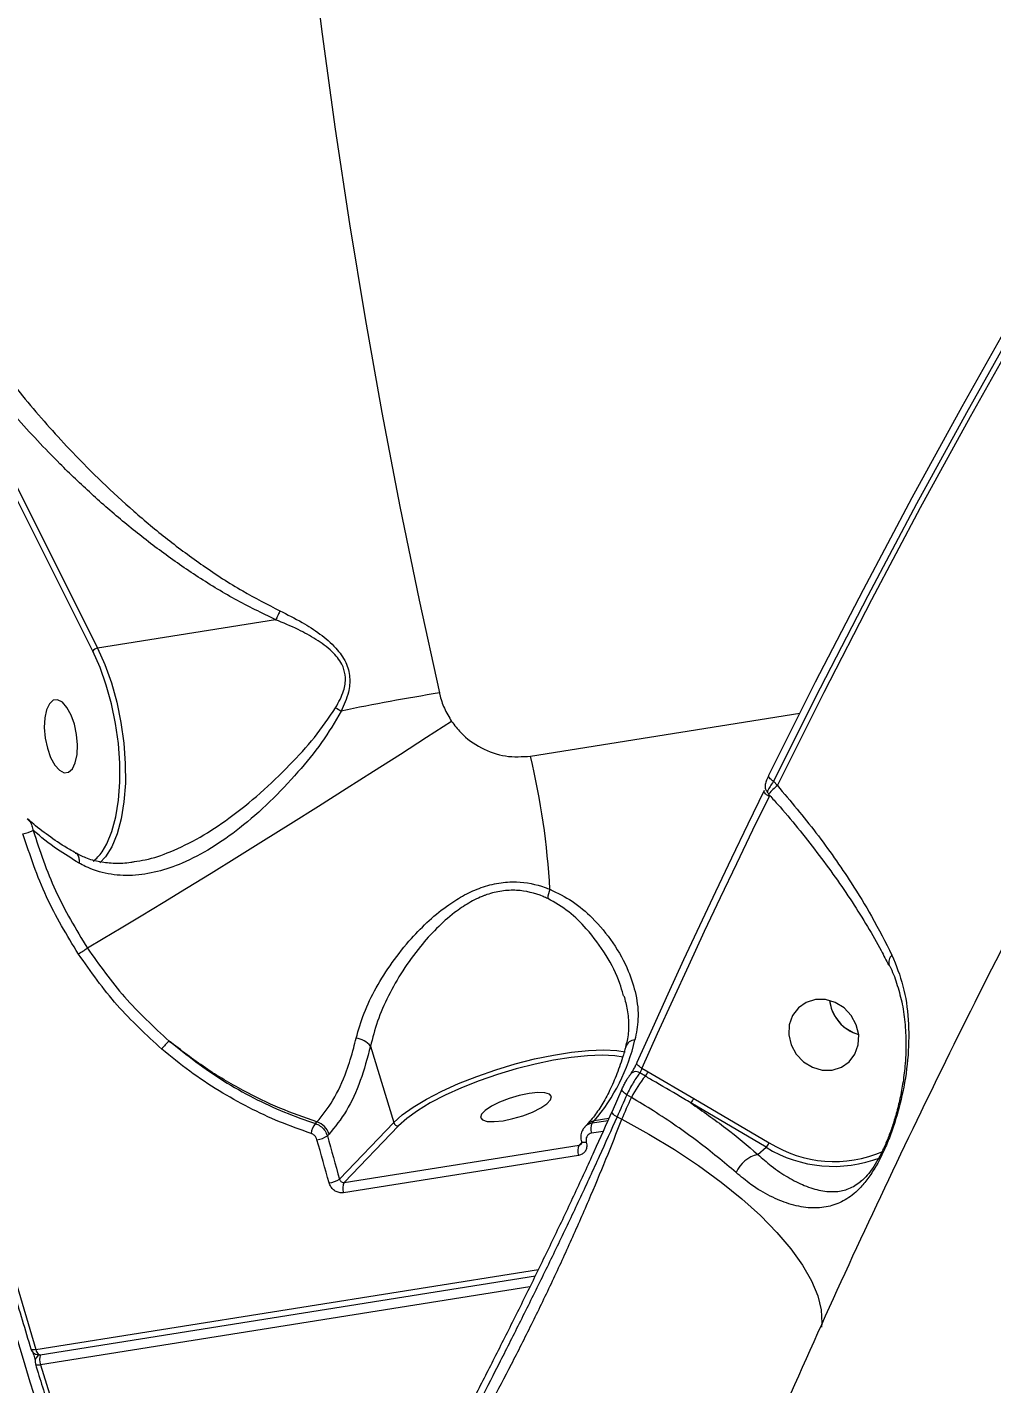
# Model space of a CAD drawing. Header units: millimetres. Extents: x -7151 to 6134, y -5040 to 5562.
# Drawn here: x -3179.8 to -3062.5, y -40.1 to 124.8 of the extents above; entities that cross this region are included whole.
import ezdxf

# ---------------------------------------------------------------- set-up
doc = ezdxf.new("R2010")
doc.units = ezdxf.units.MM
for name, color, linetype in [('DIKOM_ОБЪЕКТ', 7, 'Continuous'), ('DIKOM_РАЗМЕР_ЗОНА', 7, 'Continuous'), ('DIKOM_РАЗМЕР_ОБЪЕКТА', 7, 'Continuous')]:
    doc.layers.add(name, color=color, linetype=linetype)
doc.styles.add('style1', font='arial.ttf', dxfattribs={"width": 0.8})
doc.dimstyles.new('1-50', dxfattribs={"dimtxt": 300, "dimasz": 200, "dimexe": 100, "dimexo": 0, "dimgap": 100, "dimtad": 1, "dimtxsty": 'style1', "dimcen": 200, "dimclrd": 7, "dimclre": 7, "dimclrt": 7, "dimadec": 1, "dimazin": 2, "dimtfac": 1, "dimtmove": 0, "dimatfit": 2, "dimfxl": 0, "dimlwd": 25, "dimlwe": 18, "dimarcsym": 0})

# ---------------------------------------------------------------- blocks, each defined once
blk = doc.blocks.new('*D0')
at = {"layer": 'Defpoints', "color": 0, "transparency": 16777216}
for p in [(4133.55, 168.74), (-4567.47, -1241.13), (4133.55, -4153.12)]:
    blk.add_point(p, dxfattribs=at)
at = {"layer": 'DIKOM_РАЗМЕР_ОБЪЕКТА', "color": 7, "lineweight": 18, "transparency": 16777216}
for p, q in [((4133.55, 168.74), (4133.55, -4253.12)), ((-4567.47, -1241.13), (-4567.47, -4253.12))]:
    blk.add_line(p, q, dxfattribs=at)
at = {"layer": 'DIKOM_РАЗМЕР_ОБЪЕКТА', "color": 7, "lineweight": 25, "transparency": 16777216}
blk.add_line((-4367.47, -4153.12), (3933.55, -4153.12), dxfattribs=at)
at = {"layer": 'DIKOM_РАЗМЕР_ОБЪЕКТА', "color": 7, "transparency": 16777216}
for points in [[(-4367.47, -4119.79), (-4367.47, -4186.45), (-4567.47, -4153.12)], [(3933.55, -4119.79), (3933.55, -4186.45), (4133.55, -4153.12)]]:
    blk.add_solid(points, dxfattribs=at)
at = {"layer": 'DIKOM_РАЗМЕР_ОБЪЕКТА', "color": 7, "transparency": 16777216, "insert": (150.61, -3899.95), "char_height": 300, "attachment_point": 5, "style": 'style1'}
blk.add_mtext('8700', dxfattribs=at)
blk = doc.blocks.new('*D1')
at = {"layer": 'Defpoints', "color": 0, "transparency": 16777216}
for p in [(-2392.45, 3674.75), (-6010.84, -1738.88), (-3202.89, -1738.88)]:
    blk.add_point(p, dxfattribs=at)
at = {"layer": 'DIKOM_РАЗМЕР_ОБЪЕКТА', "color": 7, "lineweight": 18, "transparency": 16777216}
for p, q in [((-2392.45, 3674.75), (-6110.84, 3674.75)), ((-3202.89, -1738.88), (-6110.84, -1738.88))]:
    blk.add_line(p, q, dxfattribs=at)
at = {"layer": 'DIKOM_РАЗМЕР_ОБЪЕКТА', "color": 7, "lineweight": 25, "transparency": 16777216}
blk.add_line((-6010.84, 3474.75), (-6010.84, -1538.88), dxfattribs=at)
at = {"layer": 'DIKOM_РАЗМЕР_ОБЪЕКТА', "color": 7, "transparency": 16777216}
for points in [[(-6044.18, 3474.75), (-5977.51, 3474.75), (-6010.84, 3674.75)], [(-6044.18, -1538.88), (-5977.51, -1538.88), (-6010.84, -1738.88)]]:
    blk.add_solid(points, dxfattribs=at)
at = {"layer": 'DIKOM_РАЗМЕР_ОБЪЕКТА', "color": 7, "transparency": 16777216, "insert": (-6264.01, 967.94), "char_height": 300, "attachment_point": 5, "rotation": 90, "style": 'style1'}
blk.add_mtext('5400', dxfattribs=at)
blk = doc.blocks.new('*D2')
at = {"layer": 'Defpoints', "color": 0, "transparency": 16777216}
for p in [(-3409.24, 5551.13), (-6701.17, -3742.74), (-3065.41, -3742.74)]:
    blk.add_point(p, dxfattribs=at)
at = {"layer": 'DIKOM_РАЗМЕР_ЗОНА', "color": 7, "lineweight": 18, "transparency": 16777216}
for p, q in [((-3409.24, 5551.13), (-6801.17, 5551.13)), ((-3065.41, -3742.74), (-6801.17, -3742.74))]:
    blk.add_line(p, q, dxfattribs=at)
at = {"layer": 'DIKOM_РАЗМЕР_ЗОНА', "color": 7, "lineweight": 25, "transparency": 16777216}
blk.add_line((-6701.17, 5351.13), (-6701.17, -3542.74), dxfattribs=at)
at = {"layer": 'DIKOM_РАЗМЕР_ЗОНА', "color": 7, "transparency": 16777216}
for points in [[(-6734.5, 5351.13), (-6667.84, 5351.13), (-6701.17, 5551.13)], [(-6734.5, -3542.74), (-6667.84, -3542.74), (-6701.17, -3742.74)]]:
    blk.add_solid(points, dxfattribs=at)
at = {"layer": 'DIKOM_РАЗМЕР_ЗОНА', "color": 7, "transparency": 16777216, "insert": (-6954.45, 885.88), "char_height": 300, "attachment_point": 5, "rotation": 90, "style": 'style1'}
blk.add_mtext('9300', dxfattribs=at)
blk = doc.blocks.new('*D3')
at = {"layer": 'Defpoints', "color": 0, "transparency": 16777216}
for p in [(6133.55, 253.24), (-5802.46, -2467.19), (6133.55, -4939.78)]:
    blk.add_point(p, dxfattribs=at)
at = {"layer": 'DIKOM_РАЗМЕР_ЗОНА', "color": 7, "lineweight": 18, "transparency": 16777216}
for p, q in [((6133.55, 253.24), (6133.55, -5039.78)), ((-5802.46, -2467.19), (-5802.46, -5039.78))]:
    blk.add_line(p, q, dxfattribs=at)
at = {"layer": 'DIKOM_РАЗМЕР_ЗОНА', "color": 7, "lineweight": 25, "transparency": 16777216}
blk.add_line((-5602.46, -4939.78), (5933.55, -4939.78), dxfattribs=at)
at = {"layer": 'DIKOM_РАЗМЕР_ЗОНА', "color": 7, "transparency": 16777216}
for points in [[(-5602.46, -4906.44), (-5602.46, -4973.11), (-5802.46, -4939.78)], [(5933.55, -4906.44), (5933.55, -4973.11), (6133.55, -4939.78)]]:
    blk.add_solid(points, dxfattribs=at)
at = {"layer": 'DIKOM_РАЗМЕР_ЗОНА', "color": 7, "transparency": 16777216, "insert": (186.61, -4686.61), "char_height": 300, "attachment_point": 5, "style": 'style1'}
blk.add_mtext('11950', dxfattribs=at)

msp = doc.modelspace()

# ---------------------------------------------------------------- linework, layer by layer
at = {"layer": 'DIKOM_ОБЪЕКТ', "color": 7, "linetype": 'Continuous', "lineweight": 15}
for p, q in [((-3194.503, 95.849), (-3171.221, 49.305)), ((-3171.79, 48.913), (-3194.324, 93.961)), ((-3149.559, 52.751), (-3171.221, 49.305)), ((-3118.565, 36.167), (-3085.838, 41.372)), ((-3089.028, 33.109), (-3088.558, 32.592)), ((-3089.784, 31.784), (-3089.61, 31.592)), ((-3089.61, 31.592), (-3089.609, 31.595)), ((-3107.259, 7.01), (-3107.313, 7.197)), ((-3138.027, 0.901), (-3135.209, -8.384)), ((-3104.609, -2.734), (-3105.273, -2.344)), ((-3105.031, -1.769), (-3104.272, -2.216)), ((-3104.272, -2.216), (-3098.711, -5.449)), ((-3107.455, -4.316), (-3108.65, -7.019)), ((-3107.455, -4.316), (-3107.424, -4.27)), ((-3106.298, -5.325), (-3106.861, -4.994)), ((-3089.921, -11.392), (-3099.079, -5.995)), ((-3098.711, -5.449), (-3089.554, -10.845)), ((-3111.073, -8.427), (-3109.132, -8.119)), ((-3110.84, -8.185), (-3111.073, -8.427)), ((-3109.033, -7.897), (-3110.84, -8.185)), ((-3108.055, -7.694), (-3107.466, -7.966)), ((-3144.733, -8.5), (-3144.538, -8.298)), ((-3143.062, -9.782), (-3143.272, -10.001)), ((-3141.796, -15.253), (-3135.209, -8.384)), ((-3134.623, -8.773), (-3141.229, -15.662)), ((-3111.726, -8.639), (-3111.961, -8.884)), ((-3109.727, -9.449), (-3111.157, -9.676)), ((-3141.229, -15.662), (-3112.642, -11.115)), ((-3112.642, -11.115), (-3112.368, -10.829)), ((-3090.93, -12.251), (-3089.921, -11.392)), ((-3112.725, -12.37), (-3141.312, -16.916)), ((-3178.718, -35.982), (-3117.608, -26.262)), ((-3178.208, -36.605), (-3117.977, -27.025)), ((-3118.634, -28.357), (-3178.159, -37.825)), ((-3178.389, -36.617), (-3178.529, -36.763))]:
    msp.add_line(p, q, dxfattribs=at)
at = {"layer": 'DIKOM_ОБЪЕКТ', "color": 7, "linetype": 'Continuous', "lineweight": 15, "flags": 128}
for points in [[(-3151.219, 226.499), (-3151.04, 215.339), (-3150.701, 204.096), (-3150.203, 192.779), (-3149.546, 181.4), (-3148.731, 169.968), (-3147.759, 158.496), (-3146.63, 146.992), (-3145.346, 135.469), (-3143.908, 123.936), (-3142.317, 112.405), (-3140.574, 100.886), (-3138.681, 89.39), (-3136.641, 77.928), (-3134.455, 66.509), (-3132.124, 55.146), (-3129.652, 43.848)], [(-3219.124, 224.53), (-3218.887, 212.828), (-3218.492, 201.046), (-3217.937, 189.193), (-3217.225, 177.28), (-3216.356, 165.316), (-3215.33, 153.312), (-3214.149, 141.278), (-3212.812, 129.224), (-3211.322, 117.16), (-3209.68, 105.096), (-3207.887, 93.042), (-3205.944, 81.009), (-3203.853, 69.007), (-3201.617, 57.045), (-3199.236, 45.134), (-3196.713, 33.284), (-3194.05, 21.505), (-3191.25, 9.807), (-3188.314, -1.801), (-3185.245, -13.308), (-3182.045, -24.705), (-3178.718, -35.982)], [(-3089.576, 33.865), (-3083.908, 45.191), (-3078.105, 56.439), (-3072.17, 67.606), (-3066.104, 78.691), (-3059.906, 89.693), (-3053.578, 100.611), (-3047.121, 111.442), (-3040.535, 122.186)], [(-3040.027, 121.357), (-3046.607, 110.623), (-3053.06, 99.8), (-3059.382, 88.892), (-3065.575, 77.899), (-3071.637, 66.823), (-3077.567, 55.665), (-3083.364, 44.427), (-3089.028, 33.109)], [(-3088.558, 32.592), (-3082.884, 43.933), (-3077.076, 55.196), (-3071.136, 66.377), (-3065.063, 77.477), (-3058.858, 88.493), (-3052.523, 99.424), (-3046.058, 110.268), (-3039.464, 121.025)], [(-3170.668, 24.536), (-3170.098, 25.49), (-3169.471, 27.003), (-3168.989, 28.786), (-3168.663, 30.798), (-3168.501, 32.992), (-3168.507, 35.317), (-3168.681, 37.718), (-3169.017, 40.139), (-3169.51, 42.524), (-3170.146, 44.816), (-3170.912, 46.963), (-3171.79, 48.913)], [(-3171.221, 49.305), (-3170.316, 47.293), (-3169.527, 45.079), (-3168.87, 42.715), (-3168.362, 40.256), (-3168.015, 37.759), (-3167.837, 35.283), (-3167.83, 32.886), (-3167.998, 30.623), (-3168.334, 28.548), (-3168.831, 26.71), (-3169.478, 25.15), (-3170.259, 23.907), (-3170.933, 23.19)], [(-3174.928, 42.08), (-3175.488, 42.714), (-3176.063, 43.014), (-3176.606, 42.954), (-3177.074, 42.54), (-3177.428, 41.805), (-3177.64, 40.809), (-3177.693, 39.632), (-3177.582, 38.37), (-3177.317, 37.125), (-3176.919, 35.998), (-3176.419, 35.08), (-3175.859, 34.445), (-3175.284, 34.146), (-3174.741, 34.206), (-3174.273, 34.62), (-3173.919, 35.355), (-3173.707, 36.351), (-3173.654, 37.528), (-3173.765, 38.79), (-3174.03, 40.035), (-3174.428, 41.162), (-3174.928, 42.08)], [(-3128.161, 40.396), (-3131.216, 38.425), (-3134.394, 36.386), (-3137.665, 34.298), (-3140.996, 32.182), (-3144.356, 30.059), (-3147.709, 27.95), (-3151.024, 25.876), (-3154.268, 23.857), (-3157.408, 21.914), (-3160.413, 20.064), (-3163.255, 18.328), (-3165.905, 16.721), (-3168.335, 15.26), (-3170.524, 13.958), (-3172.449, 12.83)], [(-3089.028, 33.109), (-3089.185, 33.208), (-3089.324, 33.314), (-3089.441, 33.421), (-3089.531, 33.528), (-3089.592, 33.629), (-3089.62, 33.721), (-3089.614, 33.8), (-3089.576, 33.865)], [(-3105.591, -1.042), (-3103.718, 3.126), (-3101.827, 7.284), (-3099.919, 11.432), (-3097.993, 15.57), (-3096.05, 19.699), (-3094.09, 23.818), (-3092.112, 27.928), (-3090.117, 32.027)], [(-3089.569, 31.272), (-3089.726, 31.371), (-3089.867, 31.477), (-3089.984, 31.584), (-3090.074, 31.691), (-3090.134, 31.792), (-3090.162, 31.884), (-3090.156, 31.963), (-3090.117, 32.027)], [(-3089.594, 31.584), (-3089.717, 31.694), (-3089.763, 31.743)], [(-3089.569, 31.272), (-3091.563, 27.176), (-3093.539, 23.07), (-3095.498, 18.955), (-3097.44, 14.829), (-3099.364, 10.694), (-3101.27, 6.549), (-3103.159, 2.395), (-3105.031, -1.769)], [(-3080.447, 5.562), (-3081.526, 6.228), (-3082.718, 6.574), (-3083.926, 6.573), (-3085.052, 6.225), (-3086.005, 5.558), (-3086.708, 4.626), (-3087.103, 3.505), (-3087.16, 2.285), (-3086.873, 1.065), (-3086.265, -0.055), (-3085.385, -0.986), (-3084.306, -1.652), (-3083.114, -1.998), (-3081.906, -1.997), (-3080.78, -1.649), (-3079.827, -0.983), (-3079.124, -0.051), (-3078.728, 1.071), (-3078.672, 2.291), (-3078.959, 3.51), (-3079.567, 4.631), (-3080.447, 5.562)], [(-3080.429, 3.236), (-3079.35, 2.57), (-3078.676, 2.33)], [(-3135.209, -8.384), (-3134.178, -7.455), (-3132.84, -6.493), (-3131.227, -5.522), (-3129.373, -4.562), (-3127.32, -3.635), (-3125.114, -2.762), (-3122.804, -1.962), (-3120.442, -1.253), (-3118.081, -0.651), (-3115.773, -0.17), (-3113.57, 0.181), (-3111.521, 0.392), (-3109.672, 0.46), (-3108.064, 0.383), (-3107.059, 0.234)], [(-3107.307, -0.419), (-3108.301, -0.272), (-3109.859, -0.196), (-3111.653, -0.262), (-3113.639, -0.467), (-3115.776, -0.807), (-3118.014, -1.274), (-3120.304, -1.858), (-3122.594, -2.545), (-3124.834, -3.321), (-3126.973, -4.167), (-3128.963, -5.066), (-3130.761, -5.997), (-3132.326, -6.939), (-3133.623, -7.871), (-3134.623, -8.773)], [(-3105.031, -1.769), (-3105.191, -1.675), (-3105.333, -1.575), (-3105.453, -1.472), (-3105.545, -1.37), (-3105.607, -1.272), (-3105.635, -1.183), (-3105.63, -1.105), (-3105.591, -1.042)], [(-3121.915, -8.153), (-3120.718, -7.906), (-3119.49, -7.545), (-3118.33, -7.099), (-3117.332, -6.605), (-3116.576, -6.102), (-3116.125, -5.631), (-3116.014, -5.231), (-3116.253, -4.934), (-3116.822, -4.763), (-3117.675, -4.733), (-3118.744, -4.846), (-3119.941, -5.093), (-3121.169, -5.454), (-3122.329, -5.9), (-3123.327, -6.394), (-3124.083, -6.897), (-3124.534, -7.368), (-3124.645, -7.768), (-3124.406, -8.066), (-3123.837, -8.236), (-3122.983, -8.266), (-3121.915, -8.153)], [(-3106.861, -4.994), (-3107.021, -4.901), (-3107.163, -4.801), (-3107.282, -4.699), (-3107.375, -4.597), (-3107.437, -4.5), (-3107.466, -4.411), (-3107.462, -4.333), (-3107.455, -4.316)], [(-3106.861, -4.994), (-3107.011, -5.331), (-3107.16, -5.668), (-3107.309, -6.006), (-3107.459, -6.343), (-3107.608, -6.681), (-3107.757, -7.018), (-3107.906, -7.356), (-3108.055, -7.694)], [(-3107.466, -7.966), (-3107.32, -7.636), (-3107.175, -7.306), (-3107.029, -6.975), (-3106.883, -6.645), (-3106.737, -6.315), (-3106.591, -5.985), (-3106.445, -5.655), (-3106.298, -5.325)], [(-3108.055, -7.694), (-3108.214, -7.601), (-3108.357, -7.502), (-3108.477, -7.4), (-3108.569, -7.299), (-3108.631, -7.202), (-3108.661, -7.113), (-3108.656, -7.036), (-3108.65, -7.018)], [(-3107.466, -7.966), (-3104.199, -9.773), (-3101.079, -11.663), (-3098.134, -13.618), (-3095.391, -15.622), (-3092.874, -17.655), (-3090.607, -19.698), (-3088.61, -21.734), (-3086.902, -23.744), (-3085.498, -25.71), (-3084.411, -27.613), (-3083.651, -29.436), (-3083.225, -31.163), (-3083.136, -32.777), (-3083.18, -33.276)], [(-3143.052, -15.727), (-3143.238, -15.071), (-3143.425, -14.414), (-3143.61, -13.756), (-3143.795, -13.098), (-3143.98, -12.44), (-3144.165, -11.781), (-3144.349, -11.122), (-3144.532, -10.463)], [(-3143.272, -10.001), (-3143.089, -10.659), (-3142.906, -11.317), (-3142.722, -11.974), (-3142.538, -12.63), (-3142.353, -13.287), (-3142.168, -13.943), (-3141.982, -14.598), (-3141.796, -15.253)], [(-3112.383, -10.698), (-3112.367, -10.725), (-3112.31, -10.758), (-3112.22, -10.777), (-3112.099, -10.783), (-3111.952, -10.776), (-3111.785, -10.754)], [(-3178.718, -35.982), (-3178.886, -36.003), (-3179.033, -36.009), (-3179.155, -36), (-3179.246, -35.976), (-3179.304, -35.938), (-3179.323, -35.906)], [(-3178.718, -35.982), (-3178.657, -36.155), (-3178.585, -36.307), (-3178.504, -36.432), (-3178.418, -36.526), (-3178.329, -36.585), (-3178.243, -36.607), (-3178.208, -36.605)], [(-3178.764, -37.747), (-3178.745, -37.779), (-3178.688, -37.817), (-3178.596, -37.842), (-3178.474, -37.851), (-3178.327, -37.846), (-3178.159, -37.825)], [(-3178.529, -36.763), (-3178.407, -36.661), (-3178.333, -36.617)], [(-3178.159, -37.825), (-3174.687, -48.951), (-3171.093, -59.937), (-3167.381, -70.774), (-3163.553, -81.452), (-3159.614, -91.962), (-3155.566, -102.297), (-3153.561, -107.25)]]:
    msp.add_lwpolyline(points, dxfattribs=at)
at = {"layer": 'DIKOM_ОБЪЕКТ', "color": 7, "linetype": 'Continuous', "lineweight": 15}
for centre, radius, start, end in [((-3171.119, 48.55), 0.763, 97.63651, 151.50452), ((-3088.456, -213.059), 260.189, 99.10997, 101.78178), ((-3136.821, 50.505), 10.056, 237.22009, 241.73461), ((-3208.764, 14.788), 92.698, 3.20858, 13.33413), ((-3072.604, 14.717), 23.959, 131.74927, 135.21347), ((-3181.649, 32.942), 6.377, 282.38262, 294.11376), ((-3174.852, 27.414), 5.078, 307.65785, 325.47766), ((-3112.839, 18.574), 3.653, 157.42103, 175.54186), ((-3237.55, 110.54), 117.411, 303.03235, 303.67447), ((-3073.756, 11.068), 1.263, 133.3268, 195.0633), ((-3077.375, 7.01), 4.855, 186.42053, 231.02493), ((-3077.382, 7.002), 4.848, 186.3356, 254.51946), ((-3140.059, -0.657), 2.56, 37.47048, 83.58844), ((-3128.343, 6.812), 23.049, 319.40928, 347.07845), ((-3105.813, 0.388), 1.271, 92.91851, 159.02819), ((-3158.008, -3.468), 6.725, 131.97527, 143.27152), ((-3105.755, -3.039), 0.847, 55.24594, 152.95481), ((-3094.96, -10.871), 12.622, 139.86283, 153.93669), ((-3106.547, -1.103), 2.533, 319.90336, 333.92607), ((-3100.693, -4.515), 2.19, 317.46498, 334.75499), ((-3110.611, -9.723), 1.555, 98.46763, 135.79739), ((-3142.666, -10.111), 2.621, 142.05935, 171.00802), ((-3145.23, -10.463), 2.273, 17.43511, 72.28158), ((-3134.683, -8.228), 0.548, 196.54259, 276.37111), ((-3109.759, -9.144), 1.496, 151.40841, 200.85971), ((-3144.918, -7.459), 3.029, 277.32738, 302.92077), ((-3111.324, -11.832), 1.501, 151.47744, 200.99835), ((-3091.556, -9.898), 2.215, 317.56056, 334.65941), ((-3081.719, 1.969), 15.678, 238.45299, 291.11146), ((-3081.629, 1.864), 14.978, 238.05467, 293.1868), ((-3090.022, -16.036), 3.893, 103.47461, 156.0576), ((-3143.419, -12.854), 2.897, 277.28326, 304.08071), ((-3139.91, -16.379), 1.501, 151.46042, 200.97196), ((-3178.365, -35.617), 1, 196.8195, 279.03746), ((-3177.807, -37.455), 1, 136.20092, 196.94588), ((-3176.627, -37.244), 1.638, 156.56682, 200.77413)]:
    msp.add_arc(centre, radius, start, end, dxfattribs=at)
for points, knots in [([(-3126.31, 520.938), (-3127.095, 520.466), (-3129.38, 519.092), (-3133.083, 516.485), (-3137.421, 513.144), (-3141.674, 509.489), (-3145.844, 505.541), (-3149.927, 501.3), (-3153.919, 496.769), (-3157.818, 491.952), (-3161.62, 486.853), (-3165.323, 481.476), (-3168.922, 475.824), (-3172.418, 469.902), (-3175.804, 463.715), (-3179.081, 457.268), (-3182.245, 450.565), (-3185.295, 443.612), (-3188.226, 436.414), (-3191.039, 428.976), (-3193.73, 421.305), (-3196.298, 413.405), (-3198.741, 405.283), (-3201.056, 396.946), (-3203.243, 388.398), (-3205.3, 379.647), (-3207.226, 370.699), (-3209.018, 361.561), (-3210.675, 352.24), (-3212.197, 342.742), (-3213.583, 333.076), (-3214.83, 323.247), (-3215.94, 313.265), (-3216.909, 303.134), (-3217.739, 292.865), (-3218.427, 282.464), (-3218.976, 271.939), (-3219.381, 261.298), (-3219.645, 250.549), (-3219.767, 239.7), (-3219.747, 228.759), (-3219.586, 217.735), (-3219.281, 206.635), (-3218.835, 195.468), (-3218.249, 184.243), (-3217.52, 172.967), (-3216.652, 161.65), (-3215.644, 150.299), (-3214.496, 138.924), (-3213.211, 127.532), (-3211.788, 116.133), (-3210.231, 104.735), (-3208.537, 93.346), (-3206.71, 81.975), (-3204.75, 70.632), (-3202.661, 59.323), (-3200.441, 48.058), (-3198.095, 36.844), (-3195.622, 25.692), (-3193.025, 14.608), (-3190.307, 3.601), (-3187.469, -7.32), (-3184.512, -18.146), (-3181.789, -27.672), (-3180.025, -33.559), (-3179.322, -35.907)], [0, 0, 0, 0, 0.0083989, 0.0244353, 0.0404811, 0.0565358, 0.0725991, 0.0886694, 0.104746, 0.1208276, 0.1369134, 0.1530023, 0.1690934, 0.1851863, 0.20128, 0.2173743, 0.2334687, 0.249563, 0.2656567, 0.2817499, 0.2978424, 0.313934, 0.330025, 0.3461151, 0.3622042, 0.3782926, 0.3943802, 0.410467, 0.426553, 0.4426382, 0.4587229, 0.4748068, 0.4908902, 0.5069729, 0.5230552, 0.5391369, 0.5552182, 0.5712989, 0.5873794, 0.6034594, 0.6195391, 0.6356184, 0.6516975, 0.6677764, 0.683855, 0.6999334, 0.7160116, 0.7320897, 0.7481677, 0.7642455, 0.7803233, 0.7964009, 0.8124786, 0.8285563, 0.844634, 0.8607116, 0.8767894, 0.8928671, 0.908945, 0.925023, 0.9411011, 0.9571793, 0.9732577, 0.9893366, 1, 1, 1, 1]), ([(-3154.259, -109.98), (-3155.553, -106.891), (-3159.605, -97.222), (-3165.988, -80.205), (-3173.386, -59.044), (-3180.24, -37.475), (-3186.568, -15.635), (-3192.358, 6.406), (-3197.712, 29.001), (-3202.588, 52.096), (-3206.958, 75.621), (-3210.727, 99.059), (-3213.893, 122.33), (-3216.474, 145.361), (-3218.51, 168.528), (-3219.97, 191.755), (-3220.836, 214.96), (-3221.077, 236.671), (-3220.795, 256.881), (-3220.089, 275.616), (-3218.944, 294.047), (-3217.353, 312.118), (-3215.337, 329.636), (-3212.907, 346.519), (-3210.404, 361.086), (-3208.598, 369.913), (-3207.863, 373.508)], [0, 0, 0, 0, 0.0215487, 0.0674309, 0.1133506, 0.1592326, 0.20382, 0.2484412, 0.2930285, 0.3389106, 0.3848303, 0.4307125, 0.4752995, 0.5199209, 0.5645081, 0.6103902, 0.6563098, 0.7021919, 0.7409984, 0.7798502, 0.818702, 0.857922, 0.897142, 0.9353686, 0.9736817, 1, 1, 1, 1]), ([(-3145.397, -189.518), (-3147.408, -186.505), (-3152.372, -179.066), (-3160.073, -166.176), (-3168.483, -150.966), (-3176.634, -134.883), (-3184.496, -118.043), (-3192.028, -100.511), (-3199.194, -82.359), (-3205.976, -63.606), (-3212.371, -44.299), (-3218.369, -24.48), (-3223.942, -4.244), (-3229.063, 16.315), (-3233.707, 37.12), (-3237.857, 58.14), (-3241.517, 79.335), (-3244.683, 100.654), (-3247.341, 121.997), (-3249.475, 143.266), (-3251.105, 164.785), (-3252.186, 186.492), (-3252.69, 208.316), (-3252.599, 229.816), (-3251.888, 250.896), (-3250.62, 271.541), (-3249.27, 284.806), (-3248.595, 291.435)], [0, 0, 0, 0, 0.0272527, 0.0672735, 0.1074211, 0.1476332, 0.1878449, 0.2279919, 0.268012, 0.3078999, 0.347914, 0.3879922, 0.4280703, 0.4680839, 0.5079714, 0.5477637, 0.5876821, 0.6276644, 0.6676467, 0.7075647, 0.747357, 0.7893822, 0.8314445, 0.8734697, 0.915634, 0.9578358, 1, 1, 1, 1]), ([(-3192.687, 98.314), (-3191.461, 96.144), (-3189.01, 91.803), (-3184.636, 85.417), (-3179.769, 79.152), (-3173.913, 72.572), (-3168.173, 67.03), (-3162.743, 62.504), (-3158.337, 59.243), (-3153.797, 56.278), (-3150.564, 54.617), (-3149.04, 53.833)], [0, 0, 0, 0, 0.1269758, 0.253955, 0.3836736, 0.5133758, 0.6746743, 0.7565633, 0.838425, 0.9238221, 1, 1, 1, 1]), ([(-3149.553, 52.754), (-3151.222, 53.56), (-3154.581, 55.181), (-3159.276, 58.079), (-3163.738, 61.195), (-3167.964, 64.523), (-3171.995, 68.033), (-3176.459, 72.304), (-3181.206, 77.371), (-3186.092, 83.32), (-3190.565, 89.48), (-3193.118, 93.738), (-3194.395, 95.866)], [0, 0, 0, 0, 0.0822821, 0.1655643, 0.2475181, 0.3294921, 0.4129242, 0.4963709, 0.6209064, 0.7454526, 0.8727262, 1, 1, 1, 1]), ([(-3030.653, 68.53), (-3033.396, 63.83), (-3039.197, 53.893), (-3047.724, 38.516), (-3056.309, 22.45), (-3064.614, 6.22), (-3072.65, -10.162), (-3080.402, -26.697), (-3086.405, -40.036), (-3089.782, -47.881), (-3090.749, -50.127)], [0, 0, 0, 0, 0.1228338, 0.259712, 0.3966466, 0.5336364, 0.6706846, 0.8077949, 0.9449664, 1, 1, 1, 1]), ([(-3149.04, 53.833), (-3149.057, 53.796), (-3149.147, 53.596), (-3149.331, 53.2), (-3149.474, 52.913), (-3149.553, 52.754)], [0, 0, 0, 0, 0.0927093, 0.4977909, 1, 1, 1, 1]), ([(-3149.04, 53.833), (-3148.132, 53.379), (-3146.454, 52.54), (-3144.141, 51.067), (-3142.285, 49.482), (-3140.965, 47.688), (-3140.446, 45.771), (-3140.659, 43.701), (-3141.246, 42.397), (-3141.582, 41.649)], [0, 0, 0, 0, 0.1839724, 0.3401686, 0.4956484, 0.6241848, 0.7374666, 0.8492148, 1, 1, 1, 1]), ([(-3149.559, 52.751), (-3149.558, 52.751), (-3149.556, 52.751), (-3149.554, 52.752), (-3149.553, 52.753), (-3149.553, 52.754)], [0, 0, 0, 0, 0.3988301, 0.7696329, 1, 1, 1, 1]), ([(-3142.265, 42.051), (-3141.895, 42.721), (-3141.262, 43.869), (-3140.981, 45.626), (-3141.229, 46.729), (-3141.737, 47.818), (-3142.778, 49.064), (-3144.634, 50.418), (-3146.963, 51.667), (-3148.641, 52.367), (-3149.559, 52.751)], [0, 0, 0, 0, 0.1504108, 0.2579167, 0.3420794, 0.365564, 0.490507, 0.648826, 0.8079225, 1, 1, 1, 1]), ([(-3129.652, 43.848), (-3129.638, 43.791), (-3129.493, 43.164), (-3129.1, 41.957), (-3128.478, 40.923), (-3128.161, 40.396)], [0, 0, 0, 0, 0.0468048, 0.5142907, 1, 1, 1, 1]), ([(-3141.582, 41.649), (-3142.349, 40.35), (-3143.882, 37.751), (-3146.906, 34.108), (-3150.217, 30.568), (-3153.766, 27.453), (-3157.345, 24.929), (-3160.715, 23.147), (-3163.944, 22.043), (-3166.983, 21.561), (-3169.943, 21.757), (-3172.092, 22.422), (-3173.213, 23.029), (-3173.465, 23.165)], [0, 0, 0, 0, 0.1039326, 0.2080576, 0.3213651, 0.4346098, 0.5351338, 0.6355674, 0.720265, 0.8048968, 0.8901481, 0.9753303, 1, 1, 1, 1]), ([(-3166.768, 23.36), (-3166.314, 23.417), (-3164.852, 23.602), (-3162.149, 24.57), (-3158.73, 26.242), (-3155.059, 28.664), (-3151.389, 31.622), (-3147.935, 34.974), (-3144.757, 38.386), (-3143.095, 40.83), (-3142.265, 42.051)], [0, 0, 0, 0, 0.0495043, 0.1595639, 0.2920526, 0.4246546, 0.5753318, 0.7260854, 0.8631748, 1, 1, 1, 1]), ([(-3128.161, 40.396), (-3127.806, 39.927), (-3126.809, 38.615), (-3124.579, 37.028), (-3121.596, 35.975), (-3119.582, 36.103), (-3118.565, 36.167)], [0, 0, 0, 0, 0.152975, 0.4283716, 0.7114448, 1, 1, 1, 1]), ([(-3089.64, 33.743), (-3089.695, 33.629), (-3089.862, 33.286), (-3089.984, 32.956), (-3090.059, 32.6), (-3090.045, 32.286), (-3089.959, 32.001), (-3089.83, 31.857), (-3089.774, 31.794)], [0, 0, 0, 0, 0.1622292, 0.4874313, 0.6432216, 0.7671136, 0.8993259, 1, 1, 1, 1]), ([(-3089.028, 33.109), (-3089.072, 33.044), (-3089.26, 32.767), (-3089.534, 32.338), (-3089.741, 31.963), (-3089.817, 31.782), (-3089.777, 31.795), (-3089.77, 31.797)], [0, 0, 0, 0, 0.0922053, 0.3880475, 0.6711606, 0.9498555, 1, 1, 1, 1]), ([(-3089.648, 31.559), (-3089.279, 31.156), (-3088.051, 29.814), (-3086.068, 27.444), (-3083.714, 24.476), (-3081.504, 21.463), (-3079.449, 18.447), (-3077.589, 15.461), (-3076.104, 12.882), (-3075.328, 11.333), (-3075.03, 10.739)], [0, 0, 0, 0, 0.0609474, 0.2028634, 0.3456363, 0.4887149, 0.6313257, 0.7728679, 0.9128596, 1, 1, 1, 1]), ([(-3088.558, 32.592), (-3086.957, 30.691), (-3083.711, 26.835), (-3079.955, 21.44), (-3076.879, 16.444), (-3075.415, 13.552), (-3074.622, 11.987)], [0, 0, 0, 0, 0.2848568, 0.5777525, 0.7715664, 1, 1, 1, 1]), ([(-3179.773, 28.527), (-3179.686, 28.454), (-3179.43, 28.242), (-3179.17, 27.745), (-3179.083, 27.317), (-3179.044, 27.121)], [0, 0, 0, 0, 0.2188052, 0.6426782, 1, 1, 1, 1]), ([(-3173.878, 24.397), (-3174.118, 24.531), (-3175.217, 25.144), (-3176.931, 26.311), (-3178.644, 27.565), (-3179.475, 28.324), (-3179.715, 28.544)], [0, 0, 0, 0, 0.1040958, 0.4763659, 0.8483451, 1, 1, 1, 1]), ([(-3173.548, 12.107), (-3174.927, 14.393), (-3177.721, 19.023), (-3179.421, 24.129), (-3180.282, 26.713)], [0, 0, 0, 0, 0.4937562, 1, 1, 1, 1]), ([(-3179.044, 27.121), (-3178.225, 24.654), (-3176.566, 19.657), (-3173.832, 15.125), (-3172.449, 12.83)], [0, 0, 0, 0, 0.4937596, 1, 1, 1, 1]), ([(-3173.465, 23.165), (-3174.361, 23.715), (-3176.414, 24.976), (-3178.096, 26.348), (-3179.044, 27.121)], [0, 0, 0, 0, 0.4365622, 1, 1, 1, 1]), ([(-3173.917, 24.384), (-3173.9, 24.378), (-3173.749, 24.335), (-3173.568, 24.062), (-3173.447, 23.654), (-3173.447, 23.327), (-3173.462, 23.187), (-3173.465, 23.165)], [0, 0, 0, 0, 0.0467393, 0.3977542, 0.7486442, 0.9609565, 1, 1, 1, 1]), ([(-3166.772, 23.313), (-3166.909, 23.283), (-3167.704, 23.113), (-3169.097, 23.083), (-3170.929, 23.262), (-3172.542, 23.689), (-3173.489, 24.199), (-3173.902, 24.421)], [0, 0, 0, 0, 0.0525073, 0.30600384, 0.55617619, 0.80667238, 1, 1, 1, 1]), ([(-3139.773, 1.887), (-3139.488, 2.89), (-3138.917, 4.896), (-3137.398, 8.006), (-3135.46, 11.085), (-3133.261, 13.847), (-3130.924, 16.223), (-3128.738, 18.001), (-3126.597, 19.334), (-3124.56, 20.257), (-3122.427, 20.804), (-3119.768, 20.975), (-3117.681, 20.546), (-3116.408, 20.053), (-3116.211, 19.976)], [0, 0, 0, 0, 0.1101004, 0.2202194, 0.3292871, 0.438309, 0.5249673, 0.6115161, 0.6753404, 0.7390982, 0.8039931, 0.8688963, 0.9797379, 1, 1, 1, 1]), ([(-3116.48, 18.858), (-3116.664, 18.939), (-3117.842, 19.462), (-3119.725, 19.93), (-3122.076, 19.824), (-3123.395, 19.504), (-3124.731, 19.02), (-3126.084, 18.356), (-3128.046, 17.019), (-3130.038, 15.239), (-3132.163, 12.856), (-3134.158, 10.096), (-3135.909, 7.018), (-3137.273, 3.912), (-3137.776, 1.904), (-3138.027, 0.901)], [0, 0, 0, 0, 0.0200992, 0.1287221, 0.1863636, 0.2439872, 0.2548538, 0.3176629, 0.3805776, 0.4675424, 0.5546263, 0.6653714, 0.7761659, 0.8880915, 1, 1, 1, 1]), ([(-3116.211, 19.976), (-3115.283, 19.527), (-3113.393, 18.612), (-3110.802, 16.346), (-3108.428, 13.494), (-3106.67, 10.297), (-3105.675, 7.152), (-3105.355, 4.307), (-3105.712, 2.496), (-3105.878, 1.658)], [0, 0, 0, 0, 0.126105, 0.2567327, 0.4243387, 0.5968647, 0.7353002, 0.8775691, 1, 1, 1, 1]), ([(-3107.313, 7.197), (-3107.432, 7.637), (-3107.869, 9.262), (-3109.326, 12.01), (-3111.458, 14.943), (-3113.855, 17.35), (-3115.597, 18.35), (-3116.48, 18.858)], [0, 0, 0, 0, 0.0957177, 0.3528576, 0.6167452, 0.805678, 1, 1, 1, 1]), ([(-3163.397, 0.554), (-3165.268, 2.275), (-3169.053, 5.757), (-3172.038, 9.974), (-3173.548, 12.107)], [0, 0, 0, 0, 0.4941784, 1, 1, 1, 1]), ([(-3172.449, 12.83), (-3171.005, 10.791), (-3168.085, 6.663), (-3164.379, 3.256), (-3162.505, 1.532)], [0, 0, 0, 0, 0.49414261, 1, 1, 1, 1]), ([(-3074.622, 11.987), (-3074.125, 10.747), (-3073.13, 8.267), (-3072.555, 4.13), (-3072.57, -0.163), (-3073.17, -4.371), (-3074.061, -7.782), (-3074.927, -10.238), (-3075.848, -12.415), (-3076.909, -14.343), (-3078.031, -15.854), (-3079.245, -17.108), (-3080.749, -18.122), (-3082.648, -18.731), (-3084.772, -18.822), (-3087.042, -18.369), (-3089.393, -17.402), (-3091.572, -16.119), (-3092.974, -14.958), (-3093.58, -14.457)], [0, 0, 0, 0, 0.07590871, 0.15190695, 0.2286352, 0.30518986, 0.36886325, 0.40161968, 0.4343325, 0.49046011, 0.52823845, 0.56608713, 0.6308777, 0.69577322, 0.76452186, 0.8332314, 0.89368243, 0.95406588, 1, 1, 1, 1]), ([(-3074.971, 10.741), (-3074.948, 10.701), (-3074.561, 10.034), (-3074.027, 8.555), (-3073.389, 6.296), (-3073.015, 3.829), (-3072.881, 1.206), (-3072.996, -1.319), (-3073.288, -3.633), (-3073.673, -5.638), (-3074.127, -7.412), (-3074.616, -8.985), (-3075.141, -10.397), (-3075.721, -11.715), (-3076.354, -12.932), (-3077.012, -13.994), (-3077.652, -14.826), (-3078.101, -15.301), (-3078.364, -15.504), (-3078.434, -15.559)], [0, 0, 0, 0, 0.0052145, 0.0875104, 0.1726181, 0.2604233, 0.3504545, 0.4425567, 0.5136599, 0.5770141, 0.6348128, 0.6826358, 0.7280348, 0.7756465, 0.8252519, 0.8768019, 0.929296, 0.9809564, 1, 1, 1, 1]), ([(-3107.215, 7.031), (-3107.062, 6.463), (-3106.731, 5.243), (-3106.62, 3.421), (-3106.705, 1.923), (-3106.963, 1.097), (-3107.041, 0.849)], [0, 0, 0, 0, 0.2676894, 0.5753418, 0.8724956, 1, 1, 1, 1]), ([(-3144.538, -8.298), (-3143.867, -7.48), (-3142.505, -5.821), (-3141.069, -2.614), (-3140.211, 0.08), (-3139.871, 1.484), (-3139.773, 1.887)], [0, 0, 0, 0, 0.3362351, 0.6822377, 0.90879, 1, 1, 1, 1]), ([(-3145.255, -9.702), (-3146.537, -9.25), (-3149.103, -8.347), (-3152.843, -6.596), (-3156.499, -4.544), (-3160.051, -2.185), (-3162.282, -0.359), (-3163.397, 0.554)], [0, 0, 0, 0, 0.19767134, 0.39538784, 0.59309032, 0.7965414, 1, 1, 1, 1]), ([(-3144.538, -8.298), (-3146.053, -7.769), (-3149.098, -6.707), (-3153.641, -4.495), (-3158.179, -1.813), (-3161.057, 0.412), (-3162.505, 1.532)], [0, 0, 0, 0, 0.2374019, 0.4771732, 0.7370157, 1, 1, 1, 1]), ([(-3162.505, 1.532), (-3160.348, -0.164), (-3157.081, -2.733), (-3152.269, -5.407), (-3148.541, -7.164), (-3145.99, -8.059), (-3144.733, -8.5)], [0, 0, 0, 0, 0.3951568, 0.5986739, 0.8021915, 1, 1, 1, 1]), ([(-3138.027, 0.901), (-3138.417, -0.53), (-3139.219, -3.475), (-3140.909, -7.142), (-3142.337, -8.894), (-3143.062, -9.782)], [0, 0, 0, 0, 0.3175203, 0.6539187, 1, 1, 1, 1]), ([(-3107.001, 0.84), (-3107.125, 0.405), (-3107.483, -0.849), (-3108.158, -2.746), (-3109.048, -4.753), (-3110.021, -6.48), (-3110.924, -7.758), (-3111.504, -8.395), (-3111.726, -8.639)], [0, 0, 0, 0, 0.1034882, 0.2984702, 0.4927734, 0.6864323, 0.8798286, 1, 1, 1, 1]), ([(-3106.51, -2.654), (-3106.501, -2.643), (-3106.432, -2.557), (-3106.279, -2.337), (-3106.041, -1.939), (-3105.797, -1.484), (-3105.659, -1.189), (-3105.591, -1.042)], [0, 0, 0, 0, 0.0372795, 0.2782348, 0.5190015, 0.7595123, 1, 1, 1, 1]), ([(-3107.424, -4.27), (-3107.356, -4.122), (-3107.22, -3.827), (-3106.977, -3.371), (-3106.74, -2.972), (-3106.587, -2.751), (-3106.519, -2.666), (-3106.51, -2.654)], [0, 0, 0, 0, 0.2404651, 0.4810005, 0.7218599, 0.9628545, 1, 1, 1, 1]), ([(-3105.273, -2.344), (-3105.289, -2.362), (-3105.407, -2.502), (-3105.672, -2.862), (-3106.084, -3.516), (-3106.506, -4.265), (-3106.743, -4.751), (-3106.861, -4.994)], [0, 0, 0, 0, 0.0370559, 0.2779616, 0.5187401, 0.7593166, 1, 1, 1, 1]), ([(-3105.031, -1.769), (-3105.049, -1.821), (-3105.085, -1.925), (-3105.15, -2.086), (-3105.212, -2.228), (-3105.253, -2.308), (-3105.27, -2.339), (-3105.273, -2.344)], [0, 0, 0, 0, 0.2402325, 0.4810115, 0.7222069, 0.9629445, 1, 1, 1, 1]), ([(-3099.079, -5.995), (-3099.36, -5.826), (-3100.768, -4.982), (-3102.617, -3.907), (-3104.181, -2.986), (-3104.609, -2.734)], [0, 0, 0, 0, 0.1536785, 0.7682925, 1, 1, 1, 1]), ([(-3093.58, -14.457), (-3095.089, -13.192), (-3098.15, -10.627), (-3102.579, -7.583), (-3105.4, -5.87), (-3106.298, -5.325)], [0, 0, 0, 0, 0.3984921, 0.8085181, 1, 1, 1, 1]), ([(-3099.079, -5.995), (-3097.632, -7.007), (-3094.713, -9.047), (-3092.198, -11.177), (-3090.93, -12.251)], [0, 0, 0, 0, 0.4956343, 1, 1, 1, 1]), ([(-3134.561, -59.365), (-3133.884, -58.077), (-3132.531, -55.501), (-3130.262, -51.176), (-3127.922, -46.691), (-3125.558, -42.119), (-3123.103, -37.317), (-3120.592, -32.331), (-3118.067, -27.228), (-3115.567, -22.074), (-3113.137, -16.936), (-3110.792, -11.86), (-3109.342, -8.6), (-3108.619, -6.972)], [0, 0, 0, 0, 0.1009663, 0.2019359, 0.290337, 0.3790235, 0.4674228, 0.5561127, 0.6450893, 0.7337811, 0.8224251, 0.9113549, 1, 1, 1, 1]), ([(-3108.055, -7.694), (-3108.765, -9.287), (-3110.189, -12.479), (-3112.489, -17.449), (-3114.873, -22.48), (-3117.322, -27.527), (-3119.795, -32.523), (-3122.252, -37.406), (-3124.653, -42.11), (-3126.963, -46.589), (-3129.246, -50.983), (-3131.459, -55.222), (-3132.775, -57.747), (-3133.433, -59.01)], [0, 0, 0, 0, 0.0886937, 0.177668, 0.2663598, 0.3550661, 0.4440566, 0.5327627, 0.6211388, 0.7097986, 0.7981761, 0.8990867, 1, 1, 1, 1]), ([(-3133.433, -59.01), (-3132.591, -57.785), (-3130.908, -55.335), (-3128.315, -51.158), (-3125.781, -46.827), (-3123.34, -42.43), (-3120.881, -37.784), (-3118.432, -32.936), (-3116.027, -27.953), (-3113.694, -22.899), (-3111.471, -17.84), (-3109.366, -12.822), (-3108.099, -9.583), (-3107.466, -7.966)], [0, 0, 0, 0, 0.1033754, 0.206752, 0.2946076, 0.3827375, 0.4705907, 0.5587475, 0.6471798, 0.735338, 0.8234666, 0.9118695, 1, 1, 1, 1]), ([(-3144.532, -10.463), (-3144.571, -10.359), (-3144.65, -10.15), (-3144.883, -9.894), (-3145.099, -9.757), (-3145.228, -9.711), (-3145.255, -9.702)], [0, 0, 0, 0, 0.3066707, 0.613363, 0.9195422, 1, 1, 1, 1]), ([(-3144.733, -8.5), (-3144.679, -8.519), (-3144.42, -8.609), (-3143.984, -8.877), (-3143.514, -9.383), (-3143.353, -9.795), (-3143.272, -10.001)], [0, 0, 0, 0, 0.0806616, 0.3870377, 0.6935451, 1, 1, 1, 1]), ([(-3111.931, -8.898), (-3112.039, -9.008), (-3112.306, -9.28), (-3112.465, -9.879), (-3112.496, -10.398), (-3112.383, -10.65), (-3112.365, -10.691)], [0, 0, 0, 0, 0.2363585, 0.5830823, 0.9333726, 1, 1, 1, 1]), ([(-3111.937, -8.894), (-3111.842, -8.795), (-3111.61, -8.556), (-3111.272, -8.475), (-3111.073, -8.427)], [0, 0, 0, 0, 0.4105325, 1, 1, 1, 1]), ([(-3111.157, -9.676), (-3111.255, -9.703), (-3111.45, -9.755), (-3111.672, -9.959), (-3111.807, -10.229), (-3111.839, -10.509), (-3111.8, -10.684), (-3111.785, -10.754)], [0, 0, 0, 0, 0.21411926, 0.42855429, 0.64319649, 0.85806971, 1, 1, 1, 1]), ([(-3111.785, -10.754), (-3111.762, -10.859), (-3111.704, -11.123), (-3111.753, -11.542), (-3111.954, -11.946), (-3112.286, -12.251), (-3112.579, -12.33), (-3112.725, -12.37)], [0, 0, 0, 0, 0.1418368, 0.3567526, 0.571379, 0.7857449, 1, 1, 1, 1]), ([(-3112.642, -11.115), (-3112.592, -11.103), (-3112.506, -11.082), (-3112.446, -11.02), (-3112.421, -10.993)], [0, 0, 0, 0, 0.5807237, 1, 1, 1, 1]), ([(-3112.389, -10.696), (-3112.38, -10.724), (-3112.358, -10.802), (-3112.368, -10.904), (-3112.391, -10.97), (-3112.412, -10.987), (-3112.421, -10.994)], [0, 0, 0, 0, 0.1532283, 0.4221541, 0.7662716, 1, 1, 1, 1]), ([(-3090.93, -12.251), (-3090.387, -12.729), (-3089.134, -13.834), (-3087.214, -15.111), (-3085.179, -16.133), (-3083.221, -16.729), (-3081.437, -16.837), (-3079.856, -16.535), (-3078.904, -15.879), (-3078.432, -15.554)], [0, 0, 0, 0, 0.1059551, 0.2449069, 0.3875056, 0.5463349, 0.7084135, 0.8553852, 1, 1, 1, 1]), ([(-3141.312, -16.916), (-3141.412, -16.925), (-3141.666, -16.948), (-3142.091, -16.84), (-3142.522, -16.577), (-3142.872, -16.194), (-3142.992, -15.883), (-3143.052, -15.727)], [0, 0, 0, 0, 0.1405073, 0.3551472, 0.5699197, 0.7848766, 1, 1, 1, 1]), ([(-3141.796, -15.253), (-3141.777, -15.307), (-3141.741, -15.413), (-3141.627, -15.544), (-3141.487, -15.635), (-3141.346, -15.672), (-3141.262, -15.665), (-3141.229, -15.662)], [0, 0, 0, 0, 0.215481, 0.4307599, 0.6450984, 0.8596754, 1, 1, 1, 1]), ([(-3078.432, -15.554), (-3078.414, -15.545), (-3078.382, -15.529), (-3078.351, -15.496), (-3078.337, -15.481)], [0, 0, 0, 0, 0.5568941, 1, 1, 1, 1]), ([(-3179.098, -36.271), (-3179.059, -36.407), (-3178.959, -36.76), (-3178.848, -37.101), (-3178.78, -37.31)], [0, 0, 0, 0, 0.3873681, 1, 1, 1, 1]), ([(-3178.764, -37.747), (-3178.195, -39.599), (-3176.547, -44.97), (-3173.734, -53.769), (-3170.293, -64.095), (-3166.743, -74.282), (-3163.094, -84.328), (-3159.34, -94.213), (-3156.237, -102.121), (-3154.353, -106.669), (-3153.787, -108.036)], [0, 0, 0, 0, 0.0756545, 0.2194043, 0.3631604, 0.5069208, 0.6506835, 0.794448, 0.9382176, 1, 1, 1, 1])]:
    msp.add_open_spline(points, degree=3, knots=knots, dxfattribs=at)

# ---------------------------------------------------------------- dimensions: what is measured, and where the dimension line sits
at = {"layer": 'DIKOM_РАЗМЕР_ЗОНА'}
dim = msp.add_linear_dim(base=(-6701.172, -3742.74), p1=(-3409.242, 5551.127), p2=(-3065.405, -3742.74), angle=90, text='9300', dimstyle='1-50', dxfattribs=at)
dim.commit()
dim.dimension.update_dxf_attribs({"geometry": '*D2', "text_midpoint": (-6701.172, 885.879), "dimtype": 160})
dim = msp.add_linear_dim(base=(6133.546, -4939.778), p1=(-5802.455, -2467.185), p2=(6133.546, 253.243), text='11950', dimstyle='1-50', dxfattribs=at)
dim.commit()
dim.dimension.update_dxf_attribs({"geometry": '*D3', "text_midpoint": (186.606, -4939.778), "dimtype": 160})
at = {"layer": 'DIKOM_РАЗМЕР_ОБЪЕКТА'}
dim = msp.add_linear_dim(base=(-6010.843, -1738.877), p1=(-2392.449, 3674.75), p2=(-3202.885, -1738.877), angle=90, text='5400', dimstyle='1-50', dxfattribs=at)
dim.commit()
dim.dimension.update_dxf_attribs({"geometry": '*D1', "text_midpoint": (-6010.843, 967.936), "dimtype": 160})
dim = msp.add_linear_dim(base=(4133.546, -4153.121), p1=(-4567.472, -1241.128), p2=(4133.546, 168.743), text='8700', dimstyle='1-50', dxfattribs=at)
dim.commit()
dim.dimension.update_dxf_attribs({"geometry": '*D0', "text_midpoint": (150.606, -4153.121), "dimtype": 160})

doc.saveas('drawing.dxf')
